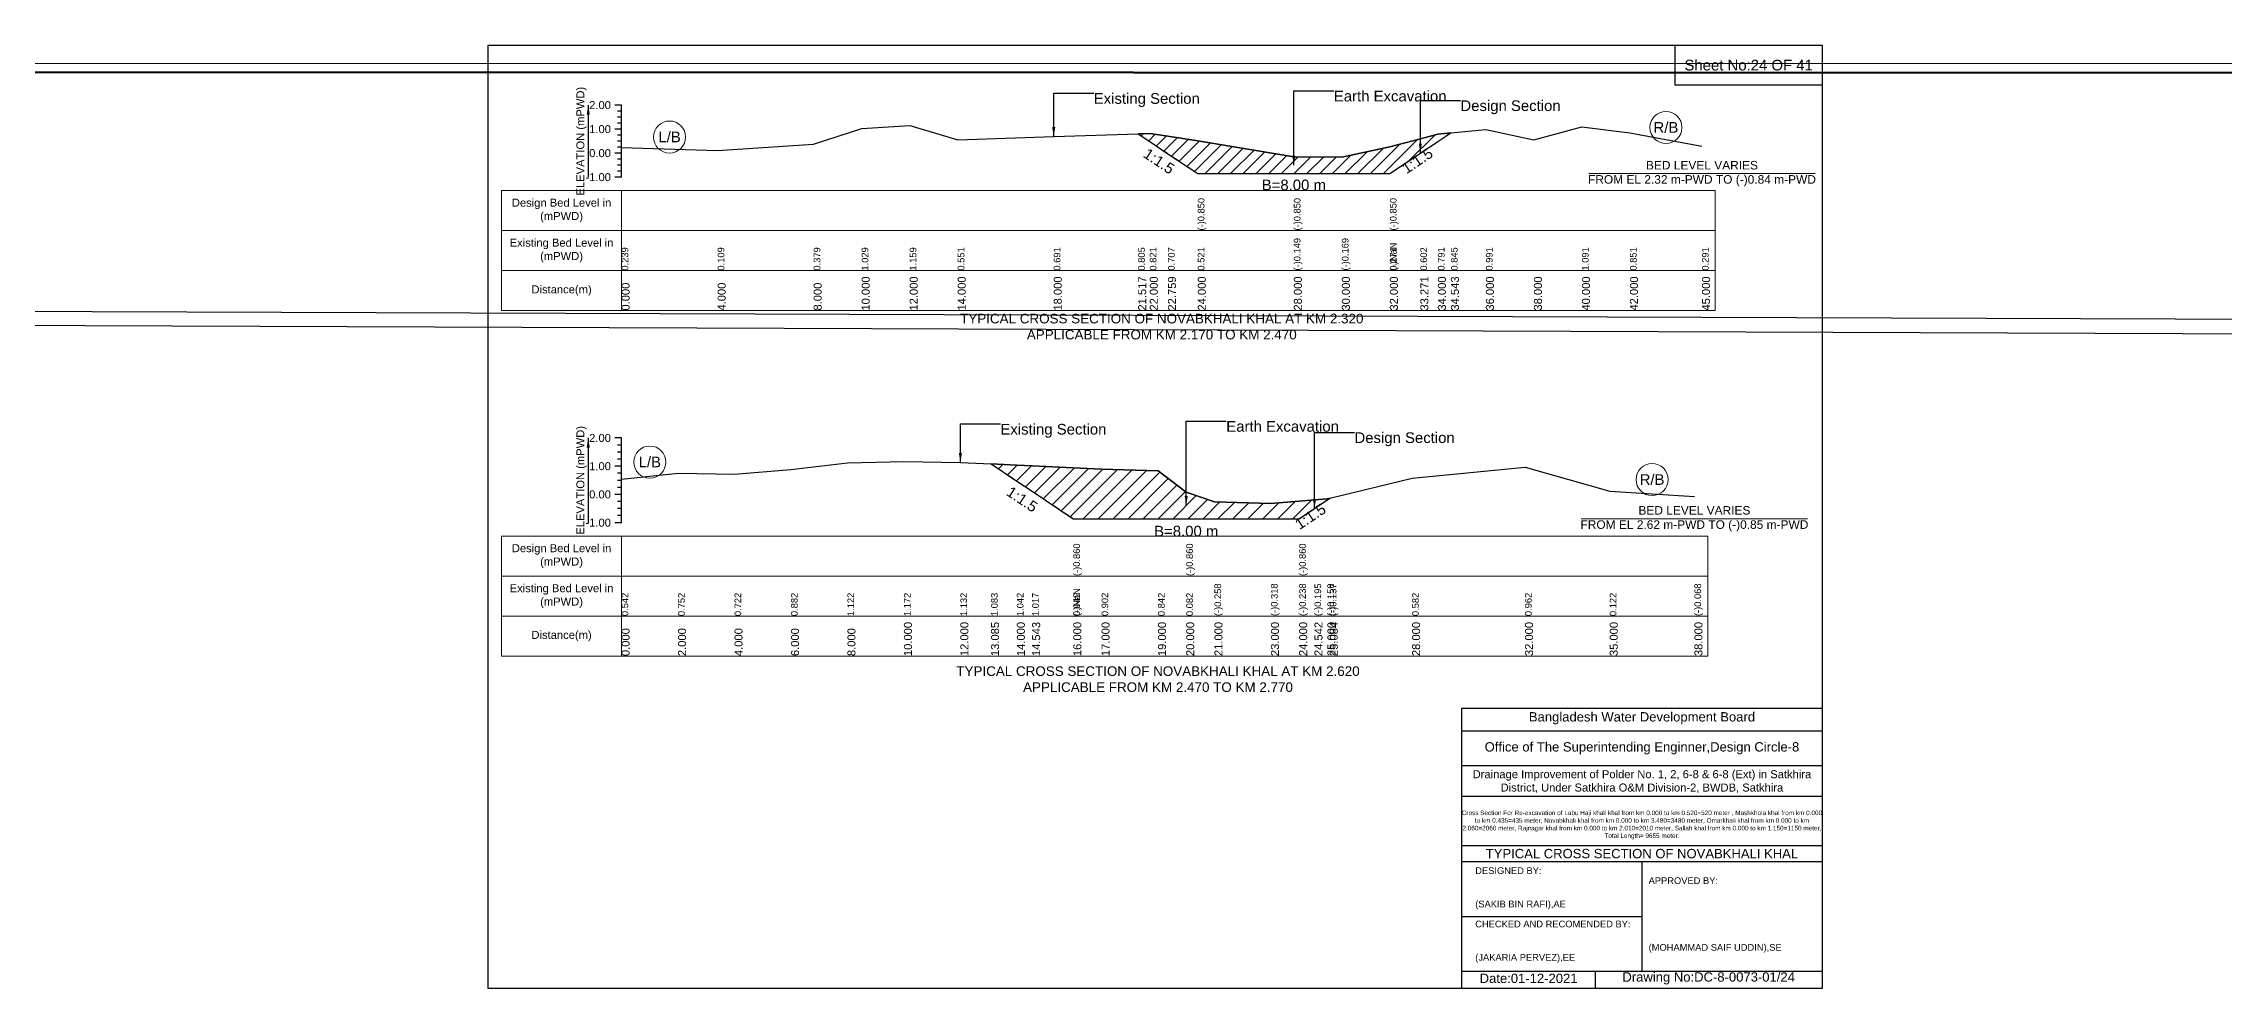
# Model space of a CAD drawing. Header units: inches. Extents: x 0 to 506000, y -4242 to 7.
# Drawn here: x 328000 to 337806, y -4242 to 7 of the extents above; entities that cross this region are included whole.
import ezdxf

# ---------------------------------------------------------------- set-up
doc = ezdxf.new("R2010")
doc.units = ezdxf.units.IN
doc.header["$LTSCALE"] = 7
doc.header["$MEASUREMENT"] = 0
doc.linetypes.add('DASHED', pattern=[0.75, 0.5, -0.25])
for name, color, linetype, lineweight in [('Cross section Data Border', 7, 'Continuous', 9), ('Cross Section Labels', 7, 'Continuous', 9), ('Design_Bed_Level for Xsection', 7, 'DASHED', 25), ('Existing_Bed_Level for Xsection', 7, 'Continuous', 25), ('Long Section Labels', 7, 'Continuous', 9)]:
    doc.layers.add(name, color=color, linetype=linetype, lineweight=lineweight)
doc.styles.get("Standard").update_dxf_attribs({"font": 'arial.ttf'})
doc.dimstyles.get("Standard").update_dxf_attribs({"dimtxt": 0.18, "dimasz": 0.18, "dimexe": 0.18, "dimexo": 0.0625, "dimgap": 0.09, "dimtad": 0, "dimtih": 1, "dimtoh": 1, "dimdec": 4, "dimzin": 0, "dimdsep": 46, "dimtxsty": 'Standard', "dimcen": 0.09, "dimadec": 0, "dimazin": 0, "dimtfac": 1, "dimtdec": 4, "dimtofl": 0, "dimtmove": 0, "dimatfit": 3, "dimfxl": 1, "dimtolj": 1, "dimtzin": 0, "dimarcsym": 0})

msp = doc.modelspace()

# ---------------------------------------------------------------- hatches: boundary and pattern name
at = {"layer": 'Existing_Bed_Level for Xsection'}
h = msp.add_hatch(dxfattribs=at)
h.set_pattern_fill('ANSI31', color=256, scale=324, style=0)
h.paths.add_polyline_path([(332923.8, -398.8), (332976, -433.5), (333057.9, -488.2), (333192, -577.5), (333624, -577.5), (333840, -577.5), (334056, -577.5), (334193.3, -486), (334272, -433.5), (334330.6, -394.5), (334272, -400.3), (334193.3, -420.8), (334056, -456.5), (333840, -504), (333624, -501.8), (333192, -429.5), (333057.9, -409.4), (332976, -397.1)])
h = msp.add_hatch(dxfattribs=at)
h.set_pattern_fill('ANSI31', color=256, scale=381, style=0)
h.paths.add_polyline_path([(332261.8, -1883.1), (332378, -1960.5), (332446.9, -2006.4), (332632, -2129.8), (332759, -2129.8), (333013, -2129.8), (333140, -2129.8), (333267, -2129.8), (333521, -2129.8), (333648, -2129.8), (333716.8, -2083.9), (333775, -2045.2), (333785.7, -2038), (333775, -2040.7), (333716.8, -2045.3), (333648, -2050.8), (333521, -2061), (333267, -2053.4), (333140, -2010.2), (333013, -1913.7), (332759, -1906.1), (332632, -1900.1), (332446.9, -1891.5), (332378, -1888.3)])

# ---------------------------------------------------------------- linework, layer by layer
for points in [[(330000, 0), (336000, 0), (336000, -4242), (330000, -4242)], [(335340, 0), (336000, 0), (336000, -180), (335340, -180)]]:
    msp.add_lwpolyline(points, close=True)
for points in [[(334380, -4242), (334380, -2982), (336000, -2982)], [(334380, -3084), (336000, -3084)], [(334380, -3240), (336000, -3240)], [(334380, -3378), (336000, -3378)], [(334380, -3600), (336000, -3600)], [(334380, -3672), (336000, -3672)], [(335190, -3672), (335190, -4164)], [(334380, -3918), (335190, -3918)], [(334380, -4164), (336000, -4164)], [(334980, -4164), (334980, -4242)]]:
    msp.add_lwpolyline(points)
at = {"layer": 'Cross section Data Border'}
for points in [[(330060, -653.7), (335520, -653.7), (335520, -1193.7), (330060, -1193.7)], [(330060, -2207.6), (335486, -2207.6), (335486, -2747.6), (330060, -2747.6)]]:
    msp.add_lwpolyline(points, close=True, dxfattribs=at)
for points in [[(330600, -653.7), (330600, -1193.7)], [(330060, -833.7), (335520, -833.7)], [(330060, -1013.7), (335520, -1013.7)], [(330600, -2207.6), (330600, -2747.6)], [(330060, -2387.6), (335486, -2387.6)], [(330060, -2567.6), (335486, -2567.6)]]:
    msp.add_lwpolyline(points, dxfattribs=at)
at = {"layer": 'Cross Section Labels'}
for points in [[(334951, -577.5), (335969, -577.5)], [(334917, -2129.8), (335935, -2129.8)]]:
    msp.add_lwpolyline(points, dxfattribs=at)
for centre in [(330816, -413), (335298, -370.1), (330727, -1874.9), (335235.5, -1953.7)]:
    msp.add_circle(centre, 72, dxfattribs=at)
at = {"layer": 'Design_Bed_Level for Xsection'}
for points in [[(332923.8, -398.8), (333057.9, -488.2), (333192, -577.5), (333624, -577.5), (334056, -577.5), (334193.3, -486), (334330.6, -394.5)], [(332261.8, -1883.1), (332446.9, -2006.4), (332632, -2129.8), (333140, -2129.8), (333648, -2129.8), (333716.8, -2083.9), (333785.7, -2038)]]:
    msp.add_lwpolyline(points, dxfattribs=at)
at = {"layer": 'Existing_Bed_Level for Xsection'}
for points in [[(330600, -269.7), (330570, -269.7)], [(330600, -593.7), (330600, -485.7), (330600, -377.7), (330600, -269.7)], [(330600, -377.7), (330570, -377.7)], [(330600, -296.7), (330582, -296.7)], [(330600, -323.7), (330582, -323.7)], [(330600, -350.7), (330582, -350.7)], [(330600, -459.9), (331032, -474), (331464, -444.8), (331680, -374.6), (331896, -360.6), (332112, -426.2), (332544, -411.1), (332923.8, -398.8), (332976, -397.1), (333057.9, -409.4), (333192, -429.5), (333192, -429.5), (333624, -501.8), (333624, -501.8), (333840, -504), (334056, -456.5), (334056, -456.5), (334193.3, -420.8), (334272, -400.3), (334330.6, -394.5), (334488, -378.7), (334704, -426.2), (334920, -367.9), (335136, -393.8), (335460, -454.3)], [(330600, -485.7), (330570, -485.7)], [(330600, -404.7), (330582, -404.7)], [(330600, -431.7), (330582, -431.7)], [(330600, -458.7), (330582, -458.7)], [(330600, -512.7), (330582, -512.7)], [(330600, -539.7), (330582, -539.7)], [(330600, -566.7), (330582, -566.7)], [(330600, -593.7), (330570, -593.7)], [(330600, -1766.6), (330570, -1766.6)], [(330600, -1798.4), (330582, -1798.4)], [(330600, -1830.1), (330582, -1830.1)], [(330600, -1861.9), (330582, -1861.9)], [(330600, -2147.6), (330600, -2020.6), (330600, -1893.6), (330600, -1766.6)], [(330600, -1893.6), (330570, -1893.6)], [(330600, -1925.4), (330582, -1925.4)], [(330600, -1957.1), (330582, -1957.1)], [(330600, -1951.8), (330854, -1925.1), (331108, -1928.9), (331362, -1908.6), (331616, -1878.1), (331870, -1871.8), (332124, -1876.8), (332261.8, -1883.1), (332378, -1888.3), (332446.9, -1891.5), (332632, -1900.1), (332632, -1900.1), (332759, -1906.1), (333013, -1913.7), (333140, -2010.2), (333140, -2010.2), (333267, -2053.4), (333521, -2061), (333648, -2050.8), (333648, -2050.8), (333716.8, -2045.3), (333775, -2040.7), (333785.7, -2038), (334156, -1946.7), (334664, -1898.4), (335045, -2005.1), (335426, -2029.2)], [(330600, -2020.6), (330570, -2020.6)], [(330600, -1988.9), (330582, -1988.9)], [(330600, -2052.4), (330582, -2052.4)], [(330600, -2147.6), (330570, -2147.6)], [(330600, -2084.1), (330582, -2084.1)], [(330600, -2115.9), (330582, -2115.9)]]:
    msp.add_lwpolyline(points, dxfattribs=at)
for points in [[(332923.8, -398.8), (332923.8, -398.8), (332976, -433.5), (333057.9, -488.2), (333192, -577.5), (333192, -577.5), (333624, -577.5), (333624, -577.5), (333840, -577.5), (334056, -577.5), (334056, -577.5), (334193.3, -486), (334272, -433.5), (334330.6, -394.5), (334272, -400.3), (334193.3, -420.8), (334056, -456.5), (334056, -456.5), (333840, -504), (333624, -501.8), (333624, -501.8), (333192, -429.5), (333192, -429.5), (333057.9, -409.4), (332976, -397.1), (332923.8, -398.8)], [(332261.8, -1883.1), (332378, -1960.5), (332446.9, -2006.4), (332632, -2129.8), (332632, -2129.8), (332759, -2129.8), (333013, -2129.8), (333140, -2129.8), (333140, -2129.8), (333267, -2129.8), (333521, -2129.8), (333648, -2129.8), (333648, -2129.8), (333716.8, -2083.9), (333775, -2045.2), (333785.7, -2038), (333785.7, -2038), (333785.7, -2038), (333775, -2040.7), (333716.8, -2045.3), (333648, -2050.8), (333648, -2050.8), (333521, -2061), (333267, -2053.4), (333140, -2010.2), (333140, -2010.2), (333013, -1913.7), (332759, -1906.1), (332632, -1900.1), (332632, -1900.1), (332446.9, -1891.5), (332378, -1888.3)]]:
    msp.add_lwpolyline(points, close=True, dxfattribs=at)

# ---------------------------------------------------------------- texts
at = {"attachment_point": 5}
for s, insert, char_height in [('Sheet No:24 OF 41', (335670, -90), 48), ('Bangladesh Water Development Board', (335190, -3027), 42), ('Office of The Superintending Enginner,Design Circle-8', (335190, -3162), 42)]:
    msp.add_mtext(s, dxfattribs=dict(at, insert=insert, char_height=char_height))
for s, insert, char_height, width, attachment_point in [('Drainage Improvement of Polder No. 1, 2, 6-8 & 6-8 (Ext) in Satkhira District, Under Satkhira O&M Division-2, BWDB, Satkhira', (335190, -3312), 36, 1680, 5), ('Cross Section For Re-excavation of Labu Haji khali khal from km 0.000 to km 0.520=520 meter , Mashkhola khal from km 0.000 to km 0.435=435 meter, Novabkhali khal from km 0.000 to km 3.480=3480 meter, Omarkhali khal from km 0.000 to km 2.060=2060 meter, Rajnagar khal from km 0.000 to km 2.010=2010 meter, Sallah khal from km 0.000 to km 1.150=1150 meter, Total Length= 9655 meter. ', (335190, -3507), 20.5611, 1620, 5), ('TYPICAL CROSS SECTION OF NOVABKHALI KHAL', (335190, -3636), 42, 1680, 5), ('DESIGNED BY:^J^J^J(SAKIB BIN RAFI),AE', (334440, -3792), 30, 840, 4), ('APPROVED BY:^J^J^J^J^J^J(MOHAMMAD SAIF UDDIN),SE', (335220, -3912), 30, 840, 4), ('CHECKED AND RECOMENDED BY:^J^J^J(JAKARIA PERVEZ),EE', (334440, -4032), 30, 840, 4), ('Date:01-12-2021', (334680, -4197), 42, 840, 5), ('Drawing No:DC-8-0073-01/24', (335490, -4197), 42, 1320, 5)]:
    msp.add_mtext(s, dxfattribs=dict(insert=insert, char_height=char_height, width=width, attachment_point=attachment_point))
at = {"layer": 'Cross section Data Border', "char_height": 36, "width": 480, "attachment_point": 5}
for s, insert in [('Design Bed Level in (mPWD)', (330330, -743.7)), ('Existing Bed Level in (mPWD)', (330330, -923.7)), ('Distance(m)', (330330, -1103.7)), ('Design Bed Level in (mPWD)', (330330, -2297.6)), ('Existing Bed Level in (mPWD)', (330330, -2477.6)), ('Distance(m)', (330330, -2657.6))]:
    msp.add_mtext(s, dxfattribs=dict(at, insert=insert))
at = {"layer": 'Cross Section Labels'}
for s, insert, char_height, attachment_point in [('Existing Section', (332724, -215.7), 48, 1), ('Earth Excavation', (333804, -204.9), 48, 1), ('Design Section', (334373.3, -248.1), 48, 1), ('L/B', (330816, -413), 48, 5), ('R/B', (335298, -370.1), 48, 5), ('BED LEVEL VARIES ^JFROM EL 2.32 m-PWD TO (-)0.84 m-PWD', (335460, -577.5), 38.4, 5), ('B=8.00 m', (333624, -604.5), 48, 2), ('TYPICAL CROSS SECTION OF NOVABKHALI KHAL AT KM 2.320^JAPPLICABLE FROM KM 2.170 TO KM 2.470', (333030, -1266), 43.2, 5), ('Existing Section', (332304, -1703.1), 48, 1), ('Earth Excavation', (333320, -1690.4), 48, 1), ('Design Section', (333896.8, -1741.2), 48, 1), ('L/B', (330727, -1874.9), 48, 5), ('R/B', (335235.5, -1953.7), 48, 5), ('BED LEVEL VARIES ^JFROM EL 2.62 m-PWD TO (-)0.85 m-PWD', (335426, -2129.8), 38.4, 5), ('B=8.00 m', (333140, -2161.6), 48, 2), ('TYPICAL CROSS SECTION OF NOVABKHALI KHAL AT KM 2.620^JAPPLICABLE FROM KM 2.470 TO KM 2.770', (333013, -2851.5), 43.2, 5)]:
    msp.add_mtext(s, dxfattribs=dict(at, insert=insert, char_height=char_height, attachment_point=attachment_point))
at = {"layer": 'Cross Section Labels', "char_height": 48, "attachment_point": 2}
for insert, rotation in [((333030.9, -501.7), 326.30993), ((334166.3, -499.5), 33.69007), ((332415.2, -2022.3), 326.30993), ((333685.1, -2099.8), 33.69007)]:
    msp.add_mtext('1:1.5', dxfattribs=dict(at, insert=insert, rotation=rotation))
at = {"layer": 'Existing_Bed_Level for Xsection', "char_height": 36, "attachment_point": 5, "rotation": 90}
for insert in [(330420, -431.7), (330420, -1957.1)]:
    msp.add_mtext('ELEVATION (mPWD)', dxfattribs=dict(at, insert=insert))
at = {"layer": 'Existing_Bed_Level for Xsection', "char_height": 36, "attachment_point": 6}
for s, insert in [('2.00', (330552, -269.7)), ('1.00', (330552, -377.7)), ('0.00', (330552, -485.7)), ('-1.00', (330552, -593.7)), ('2.00', (330552, -1766.6)), ('1.00', (330552, -1893.6)), ('0.00', (330552, -2020.6)), ('-1.00', (330552, -2147.6))]:
    msp.add_mtext(s, dxfattribs=dict(at, insert=insert))
at = {"layer": 'Long Section Labels', "attachment_point": 1, "rotation": 90}
for s, insert, char_height in [('(-)0.850', (333192, -833.7), 30), ('(-)0.850', (333624, -833.7), 30), ('(-)0.850', (334056, -833.7), 30), ('(-)0.149', (333624, -1013.7), 30), ('(-)0.149', (333624, -1013.7), 30), ('(-)0.149', (333624, -1013.7), 30), ('(-)0.169', (333840, -1013.7), 30), ('0.239', (330600, -1013.7), 30), ('0.109', (331032, -1013.7), 30), ('0.379', (331464, -1013.7), 30), ('1.029', (331680, -1013.7), 30), ('1.159', (331896, -1013.7), 30), ('0.551', (332112, -1013.7), 30), ('0.551', (332112, -1013.7), 30), ('0.691', (332544, -1013.7), 30), ('0.805', (332923.8, -1013.7), 30), ('0.821', (332976, -1013.7), 30), ('0.707', (333057.9, -1013.7), 30), ('0.521', (333192, -1013.7), 30), ('0.521', (333192, -1013.7), 30), ('0.521', (333192, -1013.7), 30), ('(-)NaN', (334056, -1013.7), 30), ('0.271', (334056, -1013.7), 30), ('0.271', (334056, -1013.7), 30), ('0.602', (334193.3, -1013.7), 30), ('0.791', (334272, -1013.7), 30), ('0.845', (334330.6, -1013.7), 30), ('0.991', (334488, -1013.7), 30), ('1.091', (334920, -1013.7), 30), ('0.851', (335136, -1013.7), 30), ('0.291', (335460, -1013.7), 30), ('0.000', (330600, -1193.7), 36), ('4.000', (331032, -1193.7), 36), ('8.000', (331464, -1193.7), 36), ('10.000', (331680, -1193.7), 36), ('12.000', (331896, -1193.7), 36), ('14.000', (332112, -1193.7), 36), ('18.000', (332544, -1193.7), 36), ('21.517', (332923.8, -1193.7), 36), ('22.000', (332976, -1193.7), 36), ('22.759', (333057.9, -1193.7), 36), ('24.000', (333192, -1193.7), 36), ('24.000', (333192, -1193.7), 36), ('24.000', (333192, -1193.7), 36), ('28.000', (333624, -1193.7), 36), ('28.000', (333624, -1193.7), 36), ('28.000', (333624, -1193.7), 36), ('30.000', (333840, -1193.7), 36), ('32.000', (334056, -1193.7), 36), ('32.000', (334056, -1193.7), 36), ('32.000', (334056, -1193.7), 36), ('33.271', (334193.3, -1193.7), 36), ('34.000', (334272, -1193.7), 36), ('34.543', (334330.6, -1193.7), 36), ('36.000', (334488, -1193.7), 36), ('38.000', (334704, -1193.7), 36), ('40.000', (334920, -1193.7), 36), ('42.000', (335136, -1193.7), 36), ('45.000', (335460, -1193.7), 36), ('(-)0.860', (332632, -2387.6), 30), ('(-)0.860', (333140, -2387.6), 30), ('(-)0.860', (333648, -2387.6), 30), ('(-)NaN', (332632, -2567.6), 30), ('(-)NaN', (332632, -2567.6), 30), ('(-)0.258', (333267, -2567.6), 30), ('(-)0.318', (333521, -2567.6), 30), ('(-)0.238', (333648, -2567.6), 30), ('(-)0.238', (333648, -2567.6), 30), ('(-)0.195', (333716.8, -2567.6), 30), ('(-)0.158', (333775, -2567.6), 30), ('(-)0.137', (333785.7, -2567.6), 30), ('(-)0.068', (335426, -2567.6), 30), ('0.542', (330600, -2567.6), 30), ('0.752', (330854, -2567.6), 30), ('0.722', (331108, -2567.6), 30), ('0.882', (331362, -2567.6), 30), ('1.122', (331616, -2567.6), 30), ('1.172', (331870, -2567.6), 30), ('1.132', (332124, -2567.6), 30), ('1.083', (332261.8, -2567.6), 30), ('1.042', (332378, -2567.6), 30), ('1.017', (332446.9, -2567.6), 30), ('0.949', (332632, -2567.6), 30), ('0.949', (332632, -2567.6), 30), ('0.902', (332759, -2567.6), 30), ('0.842', (333013, -2567.6), 30), ('0.082', (333140, -2567.6), 30), ('0.082', (333140, -2567.6), 30), ('0.082', (333140, -2567.6), 30), ('0.582', (334156, -2567.6), 30), ('0.962', (334664, -2567.6), 30), ('0.122', (335045, -2567.6), 30), ('0.000', (330600, -2747.6), 36), ('2.000', (330854, -2747.6), 36), ('4.000', (331108, -2747.6), 36), ('6.000', (331362, -2747.6), 36), ('8.000', (331616, -2747.6), 36), ('10.000', (331870, -2747.6), 36), ('12.000', (332124, -2747.6), 36), ('13.085', (332261.8, -2747.6), 36), ('14.000', (332378, -2747.6), 36), ('14.543', (332446.9, -2747.6), 36), ('16.000', (332632, -2747.6), 36), ('16.000', (332632, -2747.6), 36), ('16.000', (332632, -2747.6), 36), ('17.000', (332759, -2747.6), 36), ('19.000', (333013, -2747.6), 36), ('20.000', (333140, -2747.6), 36), ('20.000', (333140, -2747.6), 36), ('20.000', (333140, -2747.6), 36), ('21.000', (333267, -2747.6), 36), ('23.000', (333521, -2747.6), 36), ('24.000', (333648, -2747.6), 36), ('24.000', (333648, -2747.6), 36), ('24.000', (333648, -2747.6), 36), ('24.542', (333716.8, -2747.6), 36), ('25.000', (333775, -2747.6), 36), ('25.084', (333785.7, -2747.6), 36), ('28.000', (334156, -2747.6), 36), ('32.000', (334664, -2747.6), 36), ('35.000', (335045, -2747.6), 36), ('38.000', (335426, -2747.6), 36)]:
    msp.add_mtext(s, dxfattribs=dict(at, insert=insert, char_height=char_height))

# ---------------------------------------------------------------- leaders
at = {"layer": 'Cross Section Labels', "annotation_type": 0, "has_hookline": 1, "hookline_direction": 0}
for points, text_width in [([(0, 0), (403262, -145.5), (403441.9, -145.5)], 497), ([(0, 0), (413300, -154.4), (413479.9, -154.4)], 497), ([(0, 0), (452717.5, -111.2), (452897.4, -111.2)], 497), ([(0, 0), (412980, -1586.3), (413159.9, -1586.3)], 497), ([(0, 0), (443222, -1616.7), (443401.9, -1616.7)], 497), ([(332544, -411.1), (332544, -215.7), (332723.9, -215.7)], 467.2), ([(333624, -539.7), (333624, -204.9), (333803.9, -204.9)], 497), ([(334193.3, -486), (334193.3, -248.1), (334373.2, -248.1)], 441.2), ([(332124, -1876.8), (332124, -1703.1), (332303.9, -1703.1)], 467.2), ([(333140, -2070), (333140, -1690.4), (333319.9, -1690.4)], 497), ([(333716.8, -2083.9), (333716.8, -1741.2), (333896.8, -1741.2)], 441.2)]:
    msp.add_leader(points, dimstyle='Standard', override={"dimasz": 43.2}, dxfattribs=dict(at, text_width=text_width))
at = {"layer": 'Existing_Bed_Level for Xsection'}
for points in [[(330450, -269.7), (330450, -593.7)], [(330450, -1766.6), (330450, -2147.6)]]:
    msp.add_leader(points, dimstyle='Standard', override={"dimasz": 43.2}, dxfattribs=at)

doc.saveas('drawing.dxf')
